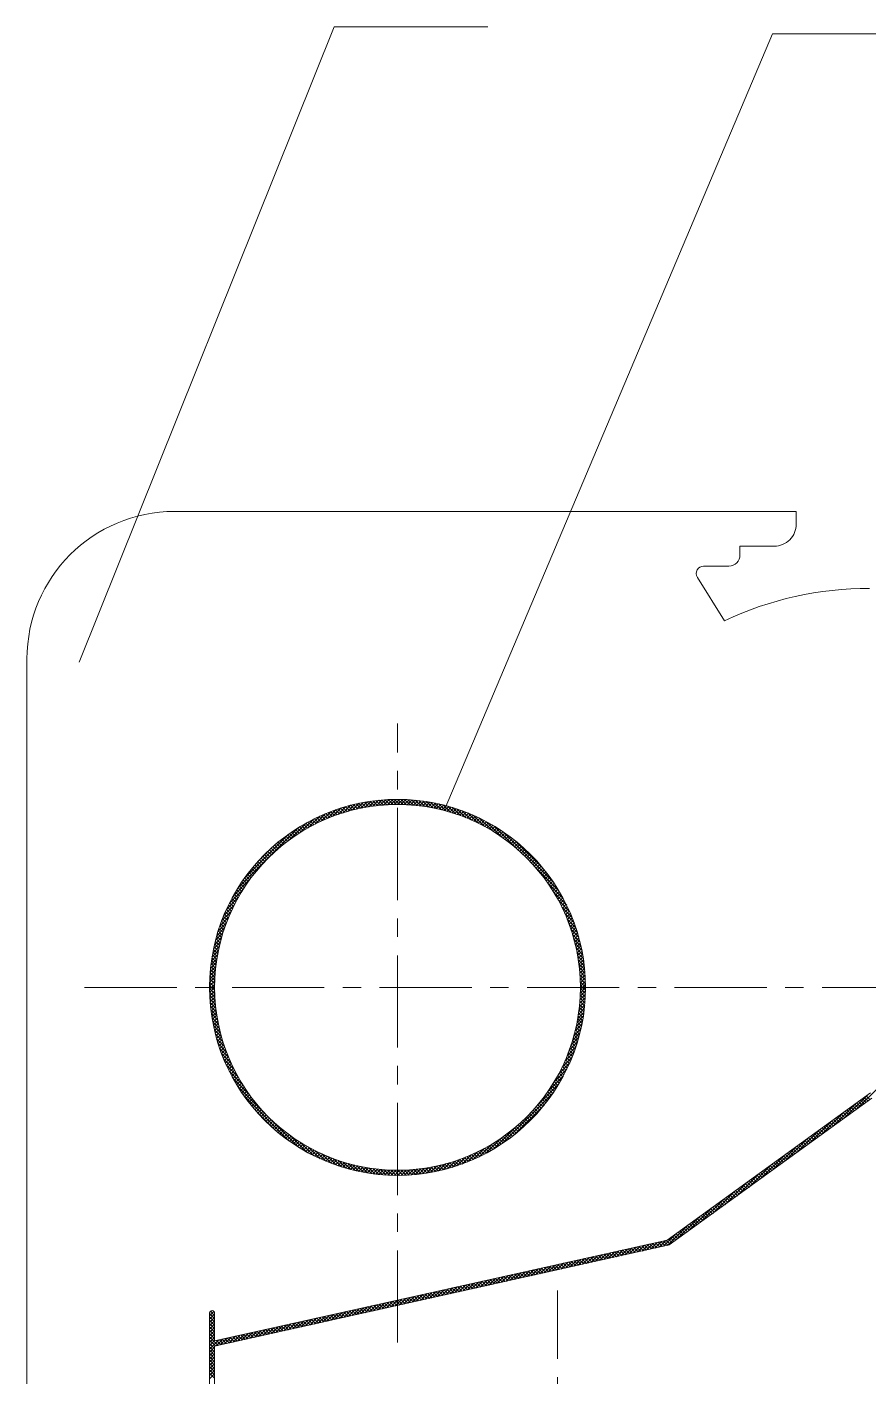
# Model space of a CAD drawing. Header units: millimetres. Extents: x 3108 to 3702, y 1162 to 1582.
# Drawn here: x 3298.86 to 3321.67, y 1254.9 to 1291.48 of the extents above; entities that cross this region are included whole.
import ezdxf

# ---------------------------------------------------------------- set-up
doc = ezdxf.new("R2010")
doc.units = ezdxf.units.MM
doc.linetypes.add('CENTERX2', pattern=[4, 2.5, -0.5, 0.5, -0.5])
for name, color, linetype, lineweight, true_color in [('1', 1, 'Continuous', 18, 0xff0000), ('2', 2, 'Continuous', 18, 0xffff00), ('3', 3, 'CENTERX2', 18, 0x00ff00)]:
    doc.layers.add(name, color=color, linetype=linetype, lineweight=lineweight, true_color=true_color)
pattern_1 = [(45, (2985.516089419809, 728.7765674646269), (-0.04490128060534576, 0.04490128060534577), []), (135, (2985.516089419809, 728.7765674646269), (-0.04490128060534577, -0.04490128060534576), [])]

msp = doc.modelspace()

# ---------------------------------------------------------------- hatches: boundary and pattern name
at = {"layer": '2'}
h = msp.add_hatch(dxfattribs=at)
h.set_pattern_fill('ANSI37', color=256, scale=0.02, style=0)
h.set_pattern_definition(pattern_1)
edge = h.paths.add_edge_path(flags=0)
edge.add_line((3308.909481496135, 1270.393427301221), (3308.909481496135, 1270.53181681727))
edge.add_arc((3308.90948152653, 1265.434023688012), 5.097793129258321, 90.00000034162359, 179.9999999999987)
edge.add_line((3303.811688397272, 1265.434023718407), (3303.950077913321, 1265.434023718407))
edge.add_arc((3308.909481525705, 1265.434023688837), 4.959403612384222, 90.00000034162298, 180, ccw=False)
edge = h.paths.add_edge_path(flags=0)
edge.add_line((3308.909481496135, 1270.53181681727), (3308.909481496135, 1270.393427301221))
edge.add_arc((3308.909481466565, 1265.434023688837), 4.959403612384222, 0, 89.99999965837702, ccw=False)
edge.add_line((3313.868885078949, 1265.434023718407), (3314.007274594998, 1265.434023718407))
edge.add_arc((3308.90948146574, 1265.434023688012), 5.09779312925815, 0, 89.99999965837769)
h = msp.add_hatch(dxfattribs=at)
h.set_pattern_fill('ANSI37', color=256, scale=0.02, style=0)
h.set_pattern_definition(pattern_1)
edge = h.paths.add_edge_path(flags=0)
edge.add_line((3308.909481496135, 1270.53181681727), (3308.909481496135, 1270.393427301221))
edge.add_arc((3308.909481466565, 1265.434023688837), 4.959403612384222, 0, 89.99999965837702, ccw=False)
edge.add_line((3313.868885078949, 1265.434023718407), (3314.007274594998, 1265.434023718407))
edge.add_arc((3308.90948146574, 1265.434023688012), 5.09779312925815, 0, 89.99999965837769)
edge = h.paths.add_edge_path(flags=0)
edge.add_arc((3308.90948152653, 1265.434023688012), 5.097793129258321, 90.00000034162359, 179.9999999999987)
edge.add_line((3303.811688397272, 1265.434023718407), (3303.950077913321, 1265.434023718407))
edge.add_arc((3308.909481525705, 1265.434023688837), 4.959403612384222, 90.00000034162298, 180, ccw=False)
edge.add_line((3308.909481496135, 1270.393427301221), (3308.909481496135, 1270.53181681727))
edge = h.paths.add_edge_path(flags=0)
edge.add_arc((3308.90948146574, 1265.434023688012), 5.09779312925815, 0, 89.99999965837769)
edge.add_line((3308.909481496135, 1270.53181681727), (3308.909481496135, 1270.393427301221))
edge.add_arc((3308.909481466565, 1265.434023688837), 4.959403612384222, 0, 89.99999965837702, ccw=False)
edge.add_arc((3308.909481466565, 1265.434023747977), 4.959403612384278, 270.0000003416236, 360, ccw=False)
edge.add_line((3308.909481496135, 1260.474620135593), (3308.909481496135, 1260.336230619544))
edge.add_arc((3308.90948146574, 1265.434023748802), 5.097793129258321, 270.0000003416236, 359.9999999999987)
edge = h.paths.add_edge_path(flags=0)
edge.add_arc((3308.909481525705, 1265.434023747977), 4.959403612383994, 179.9999999999974, 269.999999658379, ccw=False)
edge.add_arc((3308.909481525705, 1265.434023688837), 4.959403612384222, 90.00000034162298, 180, ccw=False)
edge.add_line((3308.909481496135, 1270.393427301221), (3308.909481496135, 1270.53181681727))
edge.add_arc((3308.90948152653, 1265.434023688012), 5.097793129258321, 90.00000034162359, 179.9999999999987)
edge.add_arc((3308.90948152653, 1265.434023748802), 5.097793129258093, 180, 269.9999996583783)
edge.add_line((3308.909481496135, 1260.336230619544), (3308.909481496135, 1260.474620135593))

# ---------------------------------------------------------------- linework, layer by layer
at = {"layer": '1'}
for p, q in [((3302.860809613939, 1278.339629788266), (3319.722682899915, 1278.339629788266)), ((3319.722682899915, 1277.996440733297), (3319.722682899915, 1278.339629788266)), ((3318.196564727382, 1277.396440733294), (3318.196564727382, 1277.158294931756)), ((3319.122682899917, 1277.396440733294), (3318.196564727382, 1277.396440733294)), ((3317.896564727383, 1276.858294931756), (3317.211009596183, 1276.858294931756)), ((3317.04145304457, 1276.552226200237), (3317.775919332911, 1275.378142477909)), ((3298.860809613939, 1274.339629788266), (3298.860809613939, 1209.088863914539)), ((3308.909481496135, 1270.427008017804), (3308.909481496135, 1270.427008017804)), ((3321.735121706712, 1262.574170670146), (3316.220525428358, 1258.578005624563)), ((3321.768403079815, 1262.427382869422), (3316.278546581678, 1258.449145563232)), ((3316.220525428358, 1258.578005624563), (3303.950077913321, 1255.846100643569)), ((3316.278546581678, 1258.449145563232), (3303.950077913321, 1255.704322693338)), ((3303.811688397273, 1256.598801128429), (3303.811688397273, 1226.801437567586)), ((3303.950077913321, 1256.598801128429), (3303.950077913321, 1255.846100643569)), ((3303.950077913321, 1255.704322693338), (3303.950077913321, 1227.724171009467))]:
    msp.add_line(p, q, dxfattribs=at)
for radius in [5.097793098862894, 4.959403582814048]:
    msp.add_circle((3308.909481496135, 1265.434023718407), radius, dxfattribs=at)
for centre, radius, start, end in [((3302.860809613939, 1274.339629788266), 4, 90, 180), ((3319.122682899917, 1277.996440733295), 0.6000000000000227, 270, 1.823857276538439e-10), ((3317.896564727383, 1277.158294931756), 0.2999999999999545, 270, 0), ((3317.211009596183, 1276.658294931756), 0.2000000000000455, 90, 212.028677327036), ((3321.695067819469, 1267.041693711203), 9.21173723570251, 89.91034881302514, 115.1792525339278), ((3303.880883155296, 1256.598801128429), 0.06919475802442321, 0, 180)]:
    msp.add_arc(centre, radius, start, end, dxfattribs=at)
at = {"layer": '2'}
for p, q in [((3300.279454074145, 1274.250324135812), (3307.191908052524, 1291.477077232207)), ((3307.191908052524, 1291.477077232207), (3311.359322176243, 1291.477077232207)), ((3310.205353101968, 1270.293839245044), (3319.075097076665, 1291.293603106676)), ((3319.075097076665, 1291.293603106676), (3323.147346327796, 1291.293603106676)), ((3321.043224103557, 1261.901880234154), (3321.66391294287, 1262.522569073466)), ((3321.369366545277, 1262.138220114663), (3321.969783430577, 1262.738636999963)), ((3321.665818072507, 1262.353044404788), (3321.566722607134, 1262.452139870161)), ((3321.717888022847, 1262.390777015658), (3321.618792557475, 1262.489872481031)), ((3320.717081661838, 1261.665540353645), (3321.33777050115, 1262.286229192958)), ((3321.1451185691, 1261.975718296088), (3321.046023103728, 1262.074813761461)), ((3321.197188519441, 1262.013450906958), (3321.098093054068, 1262.112546372331)), ((3321.249258469782, 1262.051183517828), (3321.150163004409, 1262.150278983201)), ((3321.301328420122, 1262.088916128698), (3321.202232954749, 1262.188011594071)), ((3321.353398370463, 1262.126648739568), (3321.25430290509, 1262.225744204941)), ((3321.405468320804, 1262.164381350438), (3321.306372855431, 1262.263476815811)), ((3321.457538271144, 1262.202113961308), (3321.358442805772, 1262.301209426681)), ((3321.509608221485, 1262.239846572178), (3321.410512756112, 1262.338942037551)), ((3321.561678171825, 1262.277579183048), (3321.462582706453, 1262.376674648421)), ((3321.613748122166, 1262.315311793918), (3321.514652656794, 1262.414407259291)), ((3320.064796778399, 1261.192860592628), (3320.685485617712, 1261.81354943194)), ((3320.390939220119, 1261.429200473136), (3321.011628059431, 1262.049889312449)), ((3320.676489016034, 1261.636124798257), (3320.577393550662, 1261.73522026363)), ((3320.728558966375, 1261.673857409128), (3320.629463501002, 1261.7729528745)), ((3320.780628916716, 1261.711590019998), (3320.681533451343, 1261.81068548537)), ((3320.832698867056, 1261.749322630867), (3320.733603401684, 1261.84841809624)), ((3320.884768817397, 1261.787055241737), (3320.785673352024, 1261.88615070711)), ((3320.936838767738, 1261.824787852608), (3320.837743302365, 1261.92388331798)), ((3320.988908718079, 1261.862520463477), (3320.889813252706, 1261.961615928851)), ((3321.040978668419, 1261.900253074348), (3320.941883203046, 1261.99934853972)), ((3321.093048618759, 1261.937985685218), (3320.993953153387, 1262.03708115059)), ((3319.41251189496, 1260.72018083161), (3320.033200734273, 1261.340869670923)), ((3319.73865433668, 1260.956520712119), (3320.359343175992, 1261.577209551432)), ((3320.155789512628, 1261.258798689557), (3320.056694047255, 1261.35789415493)), ((3320.207859462969, 1261.296531300427), (3320.108763997596, 1261.3956267658)), ((3320.259929413309, 1261.334263911297), (3320.160833947937, 1261.43335937667)), ((3320.31199936365, 1261.371996522167), (3320.212903898277, 1261.47109198754)), ((3320.364069313991, 1261.409729133037), (3320.264973848618, 1261.50882459841)), ((3320.416139264331, 1261.447461743907), (3320.317043798958, 1261.54655720928)), ((3320.468209214672, 1261.485194354777), (3320.369113749299, 1261.58428982015)), ((3320.520279165012, 1261.522926965647), (3320.42118369964, 1261.62202243102)), ((3320.572349115354, 1261.560659576517), (3320.473253649981, 1261.65975504189)), ((3320.624419065694, 1261.598392187387), (3320.525323600321, 1261.69748765276)), ((3319.086369453241, 1260.483840951101), (3319.707058292553, 1261.104529790414)), ((3319.635090009222, 1260.881472580857), (3319.535994543849, 1260.980568046229)), ((3319.687159959562, 1260.919205191726), (3319.588064494189, 1261.018300657099)), ((3319.739229909903, 1260.956937802596), (3319.64013444453, 1261.056033267969)), ((3319.791299860244, 1260.994670413467), (3319.692204394871, 1261.093765878839)), ((3319.843369810584, 1261.032403024337), (3319.744274345211, 1261.131498489709)), ((3319.895439760925, 1261.070135635207), (3319.796344295552, 1261.169231100579)), ((3319.947509711265, 1261.107868246077), (3319.848414245892, 1261.20696371145)), ((3319.999579661606, 1261.145600856947), (3319.900484196233, 1261.244696322319)), ((3320.051649611947, 1261.183333467817), (3319.952554146574, 1261.28242893319)), ((3320.103719562287, 1261.221066078687), (3320.004624096915, 1261.32016154406)), ((3318.434084569802, 1260.011161190084), (3319.054773409115, 1260.631850029397)), ((3318.760227011521, 1260.247501070593), (3319.380915850834, 1260.868189909906)), ((3319.166460456156, 1260.541879083026), (3319.067364990783, 1260.640974548399)), ((3319.218530406496, 1260.579611693896), (3319.119434941123, 1260.678707159269)), ((3319.270600356837, 1260.617344304766), (3319.171504891464, 1260.716439770139)), ((3319.322670307178, 1260.655076915636), (3319.223574841805, 1260.754172381009)), ((3319.374740257518, 1260.692809526506), (3319.275644792145, 1260.791904991879)), ((3319.426810207859, 1260.730542137376), (3319.327714742486, 1260.829637602749)), ((3319.478880158199, 1260.768274748246), (3319.379784692827, 1260.867370213619)), ((3319.53095010854, 1260.806007359116), (3319.431854643167, 1260.905102824489)), ((3319.583020058881, 1260.843739969986), (3319.483924593508, 1260.942835435359)), ((3318.107942128082, 1259.774821309575), (3318.728630967395, 1260.395510148888)), ((3318.645760952749, 1260.164552974326), (3318.546665487376, 1260.263648439698)), ((3318.69783090309, 1260.202285585196), (3318.598735437717, 1260.301381050569)), ((3318.749900853431, 1260.240018196066), (3318.650805388058, 1260.339113661438)), ((3318.801970803771, 1260.277750806936), (3318.702875338398, 1260.376846272309)), ((3318.854040754112, 1260.315483417806), (3318.754945288739, 1260.414578883179)), ((3318.906110704452, 1260.353216028676), (3318.80701523908, 1260.452311494049)), ((3318.958180654793, 1260.390948639546), (3318.85908518942, 1260.490044104919)), ((3319.010250605134, 1260.428681250416), (3318.911155139761, 1260.527776715789)), ((3319.062320555474, 1260.466413861286), (3318.963225090102, 1260.565509326659)), ((3319.114390505815, 1260.504146472156), (3319.015295040442, 1260.603241937529)), ((3317.455657244643, 1259.302141548558), (3318.076346083957, 1259.922830387871)), ((3317.781799686363, 1259.538481429066), (3318.402488525676, 1260.15917026838)), ((3318.125061449342, 1259.787226865625), (3318.02596598397, 1259.886322330998)), ((3318.177131399683, 1259.824959476495), (3318.078035934311, 1259.924054941868)), ((3318.229201350024, 1259.862692087365), (3318.130105884651, 1259.961787552738)), ((3318.281271300365, 1259.900424698235), (3318.182175834992, 1259.999520163608)), ((3318.333341250705, 1259.938157309105), (3318.234245785332, 1260.037252774478)), ((3318.385411201046, 1259.975889919975), (3318.286315735673, 1260.074985385348)), ((3318.437481151387, 1260.013622530845), (3318.338385686014, 1260.112717996218)), ((3318.489551101727, 1260.051355141715), (3318.390455636355, 1260.150450607088)), ((3318.541621052068, 1260.089087752586), (3318.442525586695, 1260.188183217958)), ((3318.593691002409, 1260.126820363456), (3318.494595537036, 1260.225915828828)), ((3317.129514802923, 1259.065801668049), (3317.750203642237, 1259.686490507362)), ((3317.656431896277, 1259.447633367795), (3317.557336430904, 1259.546728833168)), ((3317.708501846617, 1259.485365978665), (3317.609406381245, 1259.584461444038)), ((3317.760571796958, 1259.523098589535), (3317.661476331585, 1259.622194054908)), ((3317.812641747299, 1259.560831200405), (3317.713546281926, 1259.659926665778)), ((3317.864711697639, 1259.598563811275), (3317.765616232267, 1259.697659276648)), ((3317.91678164798, 1259.636296422145), (3317.817686182607, 1259.735391887518)), ((3317.968851598321, 1259.674029033015), (3317.869756132948, 1259.773124498388)), ((3318.020921548662, 1259.711761643885), (3317.921826083289, 1259.810857109258)), ((3318.072991499002, 1259.749494254755), (3317.973896033629, 1259.848589720128)), ((3316.477229919485, 1258.593121907031), (3317.097918758799, 1259.213810746345)), ((3316.803372361204, 1258.82946178754), (3317.424061200518, 1259.450150626853)), ((3317.13573239287, 1259.070307259094), (3317.036636927498, 1259.169402724467)), ((3317.187802343211, 1259.108039869965), (3317.088706877838, 1259.207135335337)), ((3317.239872293552, 1259.145772480834), (3317.140776828179, 1259.244867946207)), ((3317.291942243892, 1259.183505091705), (3317.19284677852, 1259.282600557077)), ((3317.344012194233, 1259.221237702575), (3317.24491672886, 1259.320333167947)), ((3317.396082144574, 1259.258970313444), (3317.2969866792, 1259.358065778817)), ((3317.448152094914, 1259.296702924315), (3317.349056629541, 1259.395798389687)), ((3317.500222045255, 1259.334435535185), (3317.401126579882, 1259.433531000557)), ((3317.552291995596, 1259.372168146055), (3317.453196530223, 1259.471263611428)), ((3317.604361945936, 1259.409900756925), (3317.505266480563, 1259.508996222298)), ((3316.233399399723, 1258.43909394848), (3316.771776317079, 1258.977470865836)), ((3316.615032889464, 1258.692981150394), (3316.515937424091, 1258.792076615767)), ((3316.667102839805, 1258.730713761264), (3316.568007374432, 1258.829809226637)), ((3316.719172790145, 1258.768446372134), (3316.620077324772, 1258.867541837507)), ((3316.771242740486, 1258.806178983004), (3316.672147275113, 1258.905274448377)), ((3316.823312690827, 1258.843911593874), (3316.724217225454, 1258.943007059247)), ((3316.875382641167, 1258.881644204744), (3316.776287175795, 1258.980739670117)), ((3316.927452591508, 1258.919376815614), (3316.828357126135, 1259.018472280987)), ((3316.979522541848, 1258.957109426484), (3316.880427076475, 1259.056204891857)), ((3317.031592492189, 1258.994842037354), (3316.932497026816, 1259.093937502727)), ((3317.08366244253, 1259.032574648224), (3316.984566977157, 1259.131670113597)), ((3315.309218280757, 1258.2333333192), (3315.491602422873, 1258.415717461315)), ((3315.424740920628, 1258.25905339786), (3315.607125062744, 1258.441437539975)), ((3315.651447941016, 1258.309527680681), (3315.535487534302, 1258.425488087395)), ((3315.540263560499, 1258.28477347652), (3315.722647702614, 1258.467157618635)), ((3315.724897595951, 1258.325880586957), (3315.608937189238, 1258.441840993671)), ((3315.65578620037, 1258.31049355518), (3315.838170342485, 1258.492877697295)), ((3315.798347250886, 1258.342233493232), (3315.682386844173, 1258.458193899946)), ((3315.871796905822, 1258.358586399508), (3315.755836499108, 1258.474546806221)), ((3315.77130884024, 1258.33621363384), (3315.953692982356, 1258.518597775955)), ((3315.945246560757, 1258.374939305783), (3315.829286154044, 1258.490899712497)), ((3315.886831480111, 1258.3619337125), (3316.069215622227, 1258.544317854615)), ((3316.018696215693, 1258.391292212058), (3315.902735808979, 1258.507252618772)), ((3316.092145870628, 1258.407645118334), (3315.976185463914, 1258.523605525048)), ((3316.002354119982, 1258.38765379116), (3316.184738262097, 1258.570037933275)), ((3316.165595525563, 1258.423998024609), (3316.049635118849, 1258.539958431323)), ((3316.117876759852, 1258.41337386982), (3316.44563387536, 1258.741130985327)), ((3316.239045180499, 1258.440350930885), (3316.123084773785, 1258.556311337598)), ((3316.30261318742, 1258.466585485173), (3316.19653442872, 1258.572664243874)), ((3316.354683137761, 1258.504318096044), (3316.255587672388, 1258.603413561417)), ((3316.406753088102, 1258.542050706914), (3316.307657622729, 1258.641146172287)), ((3316.458823038442, 1258.579783317784), (3316.359727573069, 1258.678878783157)), ((3316.510892988782, 1258.617515928654), (3316.41179752341, 1258.716611394027)), ((3316.562962939123, 1258.655248539524), (3316.46386747375, 1258.754344004897)), ((3313.691901322567, 1257.87325221796), (3313.874285464683, 1258.055636360075)), ((3313.807423962438, 1257.89897229662), (3313.989808104554, 1258.081356438735)), ((3313.962105877503, 1257.933410836348), (3313.846145470789, 1258.049371243062)), ((3314.035555532439, 1257.949763742624), (3313.919595125725, 1258.065724149337)), ((3313.922946602308, 1257.92469237528), (3314.105330744424, 1258.107076517395)), ((3314.109005187374, 1257.966116648899), (3313.993044780661, 1258.082077055613)), ((3314.03846924218, 1257.95041245394), (3314.220853384295, 1258.132796596055)), ((3314.18245484231, 1257.982469555174), (3314.066494435595, 1258.098429961888)), ((3314.255904497245, 1257.99882246145), (3314.139944090531, 1258.114782868164)), ((3314.15399188205, 1257.9761325326), (3314.336376024166, 1258.158516674715)), ((3314.32935415218, 1258.015175367725), (3314.213393745466, 1258.131135774439)), ((3314.269514521921, 1258.00185261126), (3314.451898664036, 1258.184236753375)), ((3314.402803807115, 1258.031528274), (3314.286843400402, 1258.147488680714)), ((3314.476253462051, 1258.047881180276), (3314.360293055337, 1258.16384158699)), ((3314.385037161791, 1258.02757268992), (3314.567421303907, 1258.209956832035)), ((3314.549703116986, 1258.064234086551), (3314.433742710272, 1258.180194493265)), ((3314.500559801662, 1258.05329276858), (3314.682943943778, 1258.235676910695)), ((3314.623152771921, 1258.080586992827), (3314.507192365208, 1258.19654739954)), ((3314.696602426857, 1258.096939899102), (3314.580642020143, 1258.212900305816)), ((3314.616082441533, 1258.07901284724), (3314.798466583649, 1258.261396989355)), ((3314.770052081792, 1258.113292805377), (3314.654091675078, 1258.229253212091)), ((3314.843501736727, 1258.129645711653), (3314.727541330014, 1258.245606118366)), ((3314.731605081404, 1258.1047329259), (3314.913989223519, 1258.287117068015)), ((3314.916951391663, 1258.145998617928), (3314.800990984949, 1258.261959024642)), ((3314.847127721274, 1258.13045300456), (3315.02951186339, 1258.312837146675)), ((3314.990401046598, 1258.162351524203), (3314.874440639884, 1258.278311930917)), ((3315.063850701533, 1258.178704430479), (3314.947890294819, 1258.294664837192)), ((3314.962650361145, 1258.15617308322), (3315.145034503261, 1258.338557225335)), ((3315.137300356469, 1258.195057336754), (3315.021339949755, 1258.311017743468)), ((3315.078173001016, 1258.18189316188), (3315.260557143131, 1258.364277303995)), ((3315.210750011404, 1258.211410243029), (3315.09478960469, 1258.327370649743)), ((3315.284199666339, 1258.227763149305), (3315.168239259625, 1258.343723556018)), ((3315.193695640887, 1258.20761324054), (3315.376079783002, 1258.389997382655)), ((3315.357649321274, 1258.24411605558), (3315.241688914561, 1258.360076462294)), ((3315.43109897621, 1258.260468961855), (3315.315138569496, 1258.376429368569)), ((3315.504548631145, 1258.276821868131), (3315.388588224432, 1258.392782274845)), ((3315.577998286081, 1258.293174774406), (3315.462037879367, 1258.40913518112)), ((3312.074584364378, 1257.513171116719), (3312.256968506493, 1257.695555258835)), ((3312.190107004248, 1257.538891195379), (3312.372491146364, 1257.721275337495)), ((3312.346213468926, 1257.57364689829), (3312.230253062212, 1257.689607305004)), ((3312.419663123861, 1257.589999804566), (3312.303702717148, 1257.705960211279)), ((3312.305629644119, 1257.564611274039), (3312.488013786235, 1257.746995416155)), ((3312.493112778797, 1257.606352710841), (3312.377152372083, 1257.722313117555)), ((3312.42115228399, 1257.590331352699), (3312.603536426105, 1257.772715494815)), ((3312.566562433732, 1257.622705617116), (3312.450602027018, 1257.73866602383)), ((3312.640012088667, 1257.639058523392), (3312.524051681954, 1257.755018930106)), ((3312.536674923861, 1257.616051431359), (3312.719059065976, 1257.798435573475)), ((3312.713461743603, 1257.655411429667), (3312.597501336889, 1257.771371836381)), ((3312.652197563731, 1257.641771510019), (3312.834581705847, 1257.824155652135)), ((3312.786911398538, 1257.671764335942), (3312.670950991824, 1257.787724742656)), ((3312.860361053473, 1257.688117242218), (3312.74440064676, 1257.804077648932)), ((3312.767720203602, 1257.667491588679), (3312.950104345717, 1257.849875730795)), ((3312.933810708409, 1257.704470148493), (3312.817850301695, 1257.820430555207)), ((3312.883242843472, 1257.693211667339), (3313.065626985588, 1257.875595809455)), ((3313.007260363344, 1257.720823054769), (3312.89129995663, 1257.836783461482)), ((3313.080710018279, 1257.737175961044), (3312.964749611565, 1257.853136367758)), ((3312.998765483344, 1257.718931745999), (3313.181149625459, 1257.901315888115)), ((3313.154159673215, 1257.753528867319), (3313.038199266501, 1257.869489274033)), ((3313.22760932815, 1257.769881773595), (3313.111648921436, 1257.885842180308)), ((3313.114288123214, 1257.74465182466), (3313.29667226533, 1257.927035966775)), ((3313.301058983085, 1257.78623467987), (3313.185098576372, 1257.902195086584)), ((3313.229810763085, 1257.77037190332), (3313.4121949052, 1257.952756045435)), ((3313.374508638021, 1257.802587586145), (3313.258548231307, 1257.918547992859)), ((3313.447958292956, 1257.818940492421), (3313.331997886242, 1257.934900899134)), ((3313.345333402955, 1257.79609198198), (3313.527717545071, 1257.978476124095)), ((3313.521407947891, 1257.835293398696), (3313.405447541178, 1257.95125380541)), ((3313.460856042826, 1257.82181206064), (3313.643240184942, 1258.004196202755)), ((3313.594857602827, 1257.851646304971), (3313.478897196113, 1257.967606711685)), ((3313.668307257762, 1257.867999211247), (3313.552346851048, 1257.983959617961)), ((3313.576378682697, 1257.8475321393), (3313.758762824812, 1258.029916281415)), ((3313.741756912697, 1257.884352117522), (3313.625796505984, 1258.000312524236)), ((3313.815206567633, 1257.900705023798), (3313.699246160919, 1258.016665430511)), ((3313.888656222568, 1257.917057930073), (3313.772695815854, 1258.033018336787)), ((3310.457267406188, 1257.153090015479), (3310.639651548303, 1257.335474157595)), ((3310.572790046058, 1257.178810094139), (3310.755174188174, 1257.361194236255)), ((3310.730321060349, 1257.213882960232), (3310.614360653635, 1257.329843366946)), ((3310.803770715284, 1257.230235866508), (3310.687810308571, 1257.346196273221)), ((3310.688312685929, 1257.204530172799), (3310.870696828044, 1257.386914314915)), ((3310.87722037022, 1257.246588772783), (3310.761259963505, 1257.362549179497)), ((3310.8038353258, 1257.230250251459), (3310.986219467915, 1257.412634393575)), ((3310.950670025155, 1257.262941679058), (3310.834709618441, 1257.378902085772)), ((3311.02411968009, 1257.279294585334), (3310.908159273376, 1257.395254992048)), ((3310.91935796567, 1257.255970330119), (3311.101742107786, 1257.438354472235)), ((3311.097569335026, 1257.295647491609), (3310.981608928312, 1257.411607898323)), ((3311.034880605541, 1257.281690408779), (3311.217264747657, 1257.464074550895)), ((3311.171018989961, 1257.312000397885), (3311.055058583247, 1257.427960804598)), ((3311.244468644896, 1257.32835330416), (3311.128508238182, 1257.444313710874)), ((3311.150403245412, 1257.307410487439), (3311.332787387527, 1257.489794629555)), ((3311.317918299831, 1257.344706210435), (3311.201957893118, 1257.460666617149)), ((3311.265925885282, 1257.333130566099), (3311.448310027398, 1257.515514708215)), ((3311.391367954767, 1257.361059116711), (3311.275407548053, 1257.477019523424)), ((3311.464817609702, 1257.377412022986), (3311.348857202988, 1257.4933724297)), ((3311.381448525154, 1257.358850644759), (3311.563832667269, 1257.541234786875)), ((3311.538267264637, 1257.393764929261), (3311.422306857924, 1257.509725335975)), ((3311.611716919573, 1257.410117835537), (3311.495756512859, 1257.52607824225)), ((3311.496971165024, 1257.384570723419), (3311.67935530714, 1257.566954865535)), ((3311.685166574508, 1257.426470741812), (3311.569206167794, 1257.542431148526)), ((3311.612493804895, 1257.410290802079), (3311.79487794701, 1257.592674944195)), ((3311.758616229443, 1257.442823648087), (3311.642655822729, 1257.558784054801)), ((3311.832065884379, 1257.459176554363), (3311.716105477665, 1257.575136961077)), ((3311.728016444765, 1257.436010880739), (3311.910400586881, 1257.618395022855)), ((3311.905515539314, 1257.475529460638), (3311.7895551326, 1257.591489867352)), ((3311.843539084636, 1257.461730959399), (3312.025923226752, 1257.644115101515)), ((3311.97896519425, 1257.491882366913), (3311.863004787535, 1257.607842773627)), ((3312.052414849185, 1257.508235273189), (3311.936454442471, 1257.624195679903)), ((3311.959061724507, 1257.487451038059), (3312.141445866623, 1257.669835180175)), ((3312.12586450412, 1257.524588179464), (3312.009904097406, 1257.640548586178)), ((3312.199314159056, 1257.54094108574), (3312.083353752342, 1257.656901492453)), ((3312.272763813991, 1257.557293992015), (3312.156803407277, 1257.673254398729)), ((3308.724427808127, 1256.767288835579), (3308.906811950243, 1256.949672977694)), ((3308.839950447998, 1256.793008914239), (3309.022334590113, 1256.975393056355)), ((3309.040978996836, 1256.837766115899), (3308.925018590122, 1256.953726522613)), ((3308.955473087869, 1256.818728992899), (3309.137857229984, 1257.001113135015)), ((3309.114428651772, 1256.854119022174), (3308.998468245058, 1256.970079428888)), ((3309.070995727739, 1256.844449071559), (3309.253379869855, 1257.026833213675)), ((3309.187878306707, 1256.87047192845), (3309.071917899993, 1256.986432335164)), ((3309.261327961642, 1256.886824834725), (3309.145367554928, 1257.002785241439)), ((3309.18651836761, 1256.870169150219), (3309.368902509726, 1257.052553292335)), ((3309.334777616577, 1256.903177741), (3309.218817209864, 1257.019138147714)), ((3309.408227271513, 1256.919530647276), (3309.292266864799, 1257.03549105399)), ((3309.302041007481, 1256.895889228879), (3309.484425149596, 1257.078273370994)), ((3309.481676926448, 1256.935883553551), (3309.365716519734, 1257.051843960265)), ((3309.417563647351, 1256.921609307539), (3309.599947789467, 1257.103993449655)), ((3309.555126581383, 1256.952236459827), (3309.43916617467, 1257.06819686654)), ((3309.628576236319, 1256.968589366102), (3309.512615829605, 1257.084549772816)), ((3309.533086287222, 1256.947329386199), (3309.715470429338, 1257.129713528314)), ((3309.702025891254, 1256.984942272377), (3309.586065484541, 1257.100902679091)), ((3309.648608927092, 1256.973049464859), (3309.830993069208, 1257.155433606975)), ((3309.775475546189, 1257.001295178653), (3309.659515139475, 1257.117255585367)), ((3309.848925201125, 1257.017648084928), (3309.732964794411, 1257.133608491642)), ((3309.764131566963, 1256.998769543519), (3309.946515709079, 1257.181153685634)), ((3309.92237485606, 1257.034000991203), (3309.806414449346, 1257.149961397917)), ((3309.879654206834, 1257.024489622179), (3310.062038348949, 1257.206873764295)), ((3309.995824510995, 1257.050353897479), (3309.879864104282, 1257.166314304193)), ((3310.069274165931, 1257.066706803754), (3309.953313759217, 1257.182667210468)), ((3309.995176846705, 1257.050209700839), (3310.17756098882, 1257.232593842955)), ((3310.142723820866, 1257.08305971003), (3310.026763414152, 1257.199020116743)), ((3310.216173475801, 1257.099412616305), (3310.100213069088, 1257.215373023019)), ((3310.110699486575, 1257.075929779499), (3310.293083628691, 1257.258313921615)), ((3310.289623130737, 1257.11576552258), (3310.173662724023, 1257.231725929294)), ((3310.226222126446, 1257.101649858159), (3310.408606268562, 1257.284034000275)), ((3310.363072785672, 1257.132118428856), (3310.247112378958, 1257.248078835569)), ((3310.436522440607, 1257.148471335131), (3310.320562033894, 1257.264431741845)), ((3310.341744766317, 1257.127369936819), (3310.524128908432, 1257.309754078935)), ((3310.509972095543, 1257.164824241406), (3310.394011688829, 1257.28078464812)), ((3310.583421750478, 1257.181177147682), (3310.467461343764, 1257.297137554395)), ((3310.656871405413, 1257.197530053957), (3310.540910998699, 1257.313490460671)), ((3303.811688397272, 1256.52428260768), (3303.932400657181, 1256.644994867589)), ((3303.950077913321, 1256.450710965562), (3303.811688397272, 1256.589100481611)), ((3303.813949821158, 1256.616346592777), (3303.863337690949, 1256.665734462568)), ((3303.950077913321, 1256.540513526773), (3303.837713531673, 1256.652877908421)), ((3307.107110849937, 1256.407207734338), (3307.289494992052, 1256.589591876454)), ((3307.222633489808, 1256.432927812999), (3307.405017631923, 1256.615311955114)), ((3307.425086588259, 1256.478002177841), (3307.309126181545, 1256.593962584555)), ((3307.338156129679, 1256.458647891659), (3307.520540271794, 1256.641032033774)), ((3307.498536243194, 1256.494355084117), (3307.382575836481, 1256.61031549083)), ((3307.453678769549, 1256.484367970319), (3307.636062911665, 1256.666752112434)), ((3307.57198589813, 1256.510707990392), (3307.456025491415, 1256.626668397106)), ((3307.645435553065, 1256.527060896667), (3307.529475146351, 1256.643021303381)), ((3307.56920140942, 1256.510088048979), (3307.751585551535, 1256.692472191094)), ((3307.718885208, 1256.543413802942), (3307.602924801286, 1256.659374209656)), ((3307.792334862936, 1256.559766709218), (3307.676374456222, 1256.675727115932)), ((3307.68472404929, 1256.535808127639), (3307.867108191406, 1256.718192269754)), ((3307.865784517871, 1256.576119615493), (3307.749824111157, 1256.692080022207)), ((3307.800246689161, 1256.561528206299), (3307.982630831277, 1256.743912348414)), ((3307.939234172806, 1256.592472521769), (3307.823273766092, 1256.708432928483)), ((3308.012683827742, 1256.608825428044), (3307.896723421028, 1256.724785834758)), ((3307.915769329032, 1256.587248284959), (3308.098153471148, 1256.769632427074)), ((3308.086133482677, 1256.625178334319), (3307.970173075963, 1256.741138741033)), ((3308.031291968903, 1256.612968363619), (3308.213676111018, 1256.795352505735)), ((3308.159583137612, 1256.641531240595), (3308.043622730898, 1256.757491647309)), ((3308.233032792547, 1256.65788414687), (3308.117072385834, 1256.773844553584)), ((3308.146814608773, 1256.638688442279), (3308.329198750889, 1256.821072584394)), ((3308.306482447483, 1256.674237053145), (3308.190522040769, 1256.790197459859)), ((3308.262337248644, 1256.664408520939), (3308.44472139076, 1256.846792663054)), ((3308.379932102418, 1256.690589959421), (3308.263971695704, 1256.806550366135)), ((3308.453381757353, 1256.706942865696), (3308.337421350639, 1256.82290327241)), ((3308.377859888515, 1256.690128599599), (3308.560244030631, 1256.872512741714)), ((3308.526831412289, 1256.723295771972), (3308.410871005575, 1256.839256178685)), ((3308.600281067224, 1256.739648678247), (3308.484320660511, 1256.855609084961)), ((3308.493382528386, 1256.715848678259), (3308.675766670501, 1256.898232820374)), ((3308.67373072216, 1256.756001584522), (3308.557770315445, 1256.871961991236)), ((3308.608905168256, 1256.741568756919), (3308.791289310372, 1256.923952899034)), ((3308.747180377095, 1256.772354490798), (3308.631219970381, 1256.888314897511)), ((3308.82063003203, 1256.788707397073), (3308.704669625316, 1256.904667803787)), ((3308.894079686966, 1256.805060303348), (3308.778119280252, 1256.921020710062)), ((3308.967529341901, 1256.821413209624), (3308.851568935187, 1256.937373616337)), ((3303.811688397273, 1256.43448004647), (3303.950077913321, 1256.572869562518)), ((3303.950077913321, 1256.360908404351), (3303.811688397272, 1256.4992979204)), ((3303.811688397272, 1256.344677485259), (3303.950077913321, 1256.483067001308)), ((3303.950077913321, 1256.271105843141), (3303.811688397272, 1256.409495359189)), ((3303.811688397273, 1256.254874924048), (3303.950077913321, 1256.393264440097)), ((3303.950077913321, 1256.18130328193), (3303.811688397272, 1256.319692797979)), ((3303.811688397273, 1256.165072362837), (3303.950077913321, 1256.303461878886)), ((3303.950077913321, 1256.09150072072), (3303.811688397272, 1256.229890236768)), ((3305.489793891747, 1256.047126633098), (3305.672178033863, 1256.229510775214)), ((3305.605316531618, 1256.072846711758), (3305.787700673733, 1256.255230853874)), ((3305.735744524746, 1256.101885333508), (3305.619784118032, 1256.217845740222)), ((3305.809194179682, 1256.118238239783), (3305.693233772968, 1256.234198646497)), ((3305.720839171488, 1256.098566790418), (3305.903223313604, 1256.280950932534)), ((3305.882643834617, 1256.134591146058), (3305.766683427903, 1256.250551552773)), ((3305.836361811359, 1256.124286869078), (3306.018745953475, 1256.306671011194)), ((3305.956093489552, 1256.150944052334), (3305.840133082838, 1256.266904459048)), ((3306.029543144487, 1256.167296958609), (3305.913582737774, 1256.283257365323)), ((3305.95188445123, 1256.150006947739), (3306.134268593345, 1256.332391089854)), ((3306.102992799423, 1256.183649864885), (3305.987032392709, 1256.299610271599)), ((3306.176442454358, 1256.20000277116), (3306.060482047644, 1256.315963177874)), ((3306.0674070911, 1256.175727026398), (3306.249791233216, 1256.358111168514)), ((3306.249892109293, 1256.216355677435), (3306.13393170258, 1256.332316084149)), ((3306.182929730971, 1256.201447105058), (3306.365313873087, 1256.383831247174)), ((3306.323341764229, 1256.232708583711), (3306.207381357515, 1256.348668990425)), ((3306.396791419164, 1256.249061489986), (3306.280831012451, 1256.3650218967)), ((3306.298452370842, 1256.227167183718), (3306.480836512958, 1256.409551325834)), ((3306.4702410741, 1256.265414396262), (3306.354280667386, 1256.381374802975)), ((3306.413975010713, 1256.252887262378), (3306.596359152828, 1256.435271404494)), ((3306.543690729035, 1256.281767302537), (3306.427730322321, 1256.397727709251)), ((3306.61714038397, 1256.298120208812), (3306.501179977256, 1256.414080615526)), ((3306.529497650583, 1256.278607341038), (3306.711881792699, 1256.460991483154)), ((3306.690590038905, 1256.314473115088), (3306.574629632192, 1256.430433521801)), ((3306.645020290454, 1256.304327419698), (3306.827404432569, 1256.486711561814)), ((3306.764039693841, 1256.330826021363), (3306.648079287127, 1256.446786428077)), ((3306.837489348776, 1256.347178927638), (3306.721528942062, 1256.463139334352)), ((3306.760542930325, 1256.330047498358), (3306.94292707244, 1256.512431640474)), ((3306.910939003712, 1256.363531833914), (3306.794978596998, 1256.479492240627)), ((3306.984388658647, 1256.379884740189), (3306.868428251933, 1256.495845146903)), ((3306.876065570195, 1256.355767577018), (3307.058449712311, 1256.538151719134)), ((3307.057838313582, 1256.396237646464), (3306.941877906868, 1256.512198053178)), ((3306.991588210066, 1256.381487655679), (3307.173972352182, 1256.563871797794)), ((3307.131287968518, 1256.41259055274), (3307.015327561804, 1256.528550959453)), ((3307.204737623453, 1256.428943459015), (3307.088777216739, 1256.544903865729)), ((3307.278187278388, 1256.44529636529), (3307.162226871674, 1256.561256772004)), ((3307.351636933323, 1256.461649271566), (3307.235676526609, 1256.57760967828)), ((3303.811688397272, 1256.075269801627), (3303.950077913321, 1256.213659317675)), ((3303.950077913321, 1256.001698159509), (3303.811688397272, 1256.140087675557)), ((3303.811688397273, 1255.985467240416), (3303.950077913321, 1256.123856756465)), ((3303.950077913321, 1255.911895598298), (3303.811688397272, 1256.050285114347)), ((3303.811688397272, 1255.895664679205), (3303.950077913321, 1256.034054195254)), ((3304.046402461233, 1255.725768489174), (3303.811688397272, 1255.960482553136)), ((3303.811688397272, 1255.805862117995), (3303.950077913321, 1255.944251634043)), ((3303.972952806299, 1255.709415582899), (3303.811688397272, 1255.870679991925)), ((3303.811688397273, 1255.626256995573), (3304.054861075673, 1255.869429673973)), ((3303.811688397272, 1255.716059556784), (3303.950077913321, 1255.854449072833)), ((3303.987999573428, 1255.712765610518), (3304.170383715543, 1255.895149752634)), ((3304.119852116169, 1255.74212139545), (3304.003891709455, 1255.858081802164)), ((3304.193301771104, 1255.758474301725), (3304.077341364391, 1255.874434708439)), ((3304.103522213299, 1255.738485689178), (3304.285906355414, 1255.920869831294)), ((3304.26675142604, 1255.774827208001), (3304.150791019325, 1255.890787614715)), ((3304.219044853169, 1255.764205767838), (3304.401428995285, 1255.946589909954)), ((3304.340201080975, 1255.791180114276), (3304.224240674261, 1255.90714052099)), ((3304.41365073591, 1255.807533020551), (3304.297690329196, 1255.923493427265)), ((3304.33456749304, 1255.789925846498), (3304.516951635156, 1255.972309988614)), ((3304.487100390846, 1255.823885926827), (3304.371139984132, 1255.939846333541)), ((3304.560550045781, 1255.840238833102), (3304.444589639067, 1255.956199239816)), ((3304.450090132911, 1255.815645925158), (3304.632474275026, 1255.998030067274)), ((3304.633999700716, 1255.856591739377), (3304.518039294002, 1255.972552146091)), ((3304.565612772781, 1255.841366003818), (3304.747996914897, 1256.023750145934)), ((3304.707449355652, 1255.872944645653), (3304.591488948938, 1255.988905052367)), ((3304.780899010587, 1255.889297551928), (3304.664938603873, 1256.005257958642)), ((3304.681135412653, 1255.867086082478), (3304.863519554768, 1256.049470224594)), ((3304.854348665522, 1255.905650458204), (3304.738388258808, 1256.021610864918)), ((3304.796658052523, 1255.892806161138), (3304.979042194639, 1256.075190303254)), ((3304.927798320458, 1255.922003364479), (3304.811837913744, 1256.037963771193)), ((3305.001247975393, 1255.938356270754), (3304.885287568679, 1256.054316677468)), ((3304.912180692394, 1255.918526239798), (3305.094564834509, 1256.100910381914)), ((3305.074697630329, 1255.95470917703), (3304.958737223614, 1256.070669583743)), ((3305.027703332264, 1255.944246318458), (3305.21008747438, 1256.126630460574)), ((3305.148147285263, 1255.971062083305), (3305.03218687855, 1256.087022490019)), ((3305.221596940199, 1255.98741498958), (3305.105636533485, 1256.103375396294)), ((3305.143225972135, 1255.969966397118), (3305.325610114251, 1256.152350539234)), ((3305.295046595134, 1256.003767895856), (3305.179086188421, 1256.11972830257)), ((3305.36849625007, 1256.020120802131), (3305.252535843355, 1256.136081208845)), ((3305.258748612006, 1255.995686475778), (3305.441132754122, 1256.178070617894)), ((3305.441945905005, 1256.036473708406), (3305.325985498291, 1256.15243411512)), ((3305.374271251877, 1256.021406554438), (3305.556655393992, 1256.203790696554)), ((3305.51539555994, 1256.052826614682), (3305.399435153226, 1256.168787021396)), ((3305.588845214876, 1256.069179520957), (3305.472884808162, 1256.185139927671)), ((3305.662294869811, 1256.085532427232), (3305.546334463097, 1256.201492833947)), ((3303.950077913321, 1255.642487914666), (3303.811688397272, 1255.780877430715)), ((3303.950077913321, 1255.552685353455), (3303.811688397272, 1255.691074869504)), ((3303.811688397272, 1255.536454434363), (3303.950077913321, 1255.674843950411)), ((3303.950077913321, 1255.462882792245), (3303.811688397272, 1255.601272308293)), ((3303.811688397272, 1255.446651873152), (3303.950077913321, 1255.585041389201)), ((3303.950077913321, 1255.373080231034), (3303.811688397272, 1255.511469747083)), ((3303.811688397273, 1255.356849311941), (3303.950077913321, 1255.49523882799)), ((3303.950077913321, 1255.283277669823), (3303.811688397272, 1255.421667185872)), ((3303.811688397272, 1255.26704675073), (3303.950077913321, 1255.405436266779)), ((3303.950077913321, 1255.193475108613), (3303.811688397272, 1255.331864624661)), ((3303.811688397273, 1255.17724418952), (3303.950077913321, 1255.315633705568)), ((3303.950077913321, 1255.103672547402), (3303.811688397272, 1255.24206206345)), ((3303.811688397272, 1255.087441628309), (3303.950077913321, 1255.225831144358)), ((3303.950077913321, 1255.013869986191), (3303.811688397272, 1255.15225950224)), ((3303.811688397272, 1254.997639067098), (3303.950077913321, 1255.136028583147)), ((3303.950077913321, 1254.92406742498), (3303.811688397272, 1255.062456941029)), ((3303.811688397272, 1254.907836505888), (3303.950077913321, 1255.046226021936)), ((3303.950077913321, 1254.83426486377), (3303.811688397272, 1254.972654379818)), ((3303.811688397273, 1254.818033944677), (3303.950077913321, 1254.956423460726))]:
    msp.add_line(p, q, dxfattribs=at)
at = {"layer": '3'}
for p, q in [((3308.909481496135, 1255.802676602941), (3308.909481496135, 1272.591967034964)), ((3300.423108941005, 1265.434023718407), (3344.290564538245, 1265.434023718407)), ((3313.249481496135, 1227.36218633149), (3313.249481496135, 1257.212558800323))]:
    msp.add_line(p, q, dxfattribs=at)

doc.saveas('drawing.dxf')
